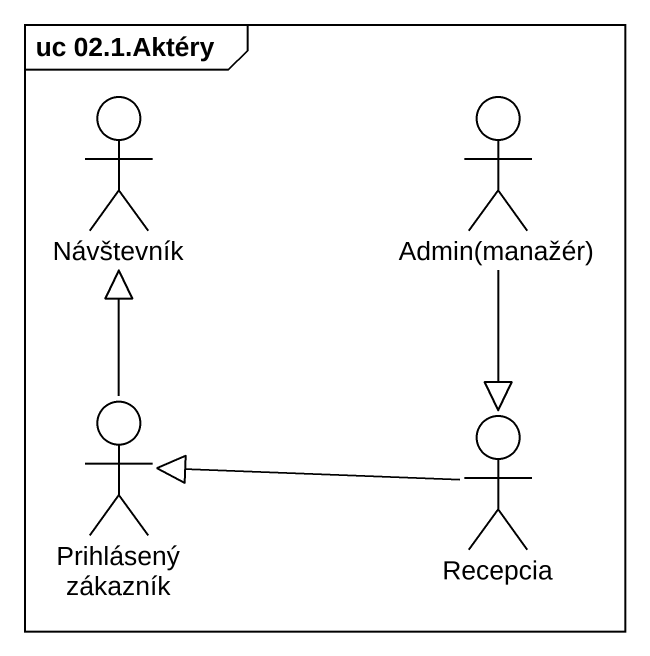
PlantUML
@startuml
mainframe uc 02.1.Aktéry
actor Návštevník
actor "Admin(manažér)" as Admin_manažér
actor "Prihlásený zákazník" as Prihlásený_zákazník
actor Recepcia
Admin_manažér --|> Recepcia
Prihlásený_zákazník -up-|> Návštevník
Recepcia -left-|> Prihlásený_zákazník
@enduml
